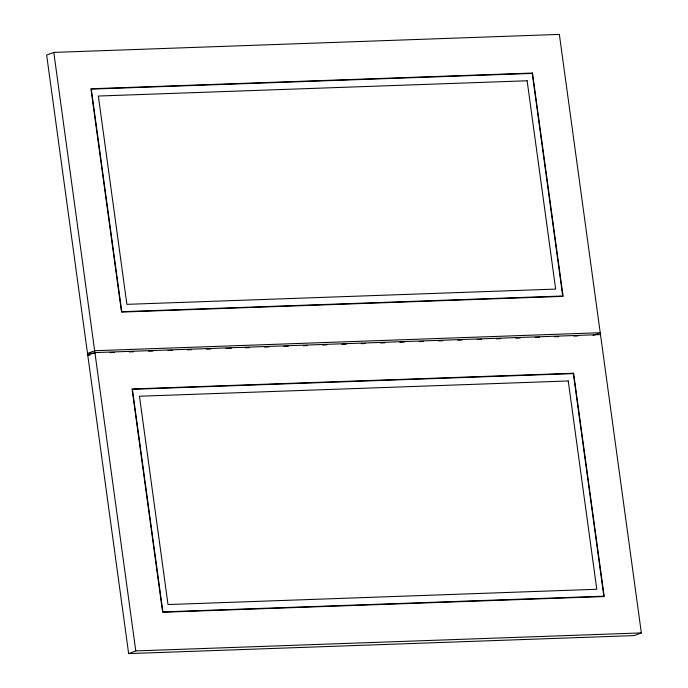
<?xml version="1.0" encoding="UTF-8"?>
<svg xmlns="http://www.w3.org/2000/svg" width="688" height="688" viewBox="0 0 688 688"><rect width="100%" height="100%" fill="white"/><g stroke="black" fill="none" stroke-linecap="round" stroke-linejoin="round"><path stroke-width="1.03" d="M53.793 52.408L46.646 55.083L128.639 653.6L634.207 635.592L641.354 632.917L559.361 34.4L53.793 52.408L135.777 650.917L128.639 653.6M593.09 335.4L600.228 332.717L94.652 350.725L87.514 353.408L95.03 353.133M600.486 334.592L94.91 352.6L87.772 355.283L89.922 355.206M110.054 352.6L114.354 352.445M129.378 351.912L133.67 351.757M148.703 351.224L152.994 351.069M168.018 350.536L172.318 350.381M187.342 349.848L191.634 349.693M206.667 349.16L210.958 349.005M225.982 348.472L231.349 348.283M245.306 347.784L249.598 347.629M264.631 347.096L268.922 346.941M283.946 346.408L288.246 346.253M303.27 345.72L307.562 345.565M322.595 345.032L326.886 344.877M341.91 344.344L346.21 344.189M361.234 343.656L365.526 343.501M380.559 342.968L384.85 342.813M399.874 342.28L404.174 342.125M419.198 341.592L423.49 341.437M438.523 340.904L442.814 340.749M457.838 340.216L462.138 340.061M477.162 339.528L481.454 339.373M496.487 338.84L500.778 338.685M515.802 338.152L520.102 337.997M535.126 337.464L539.418 337.309M554.451 336.776L558.742 336.621M573.766 336.088L578.058 335.933M135.777 650.917L641.354 632.917M532.503 73.04L90.928 88.769L121.518 312.085L563.094 296.356L532.503 73.04M532.237 73.427L91.298 89.13L121.785 311.698L562.724 295.995L532.237 73.427M527.128 80.771L98.35 96.036L126.884 304.354L555.663 289.089L527.128 80.771M573.62 373.231L132.044 388.961L162.635 612.277L604.21 596.556L573.62 373.231M573.353 373.618L132.414 389.322L162.901 611.89L603.84 596.186L573.353 373.618M568.254 380.963L139.475 396.236L168.01 604.554L596.788 589.281L568.254 380.963"/></g></svg>
